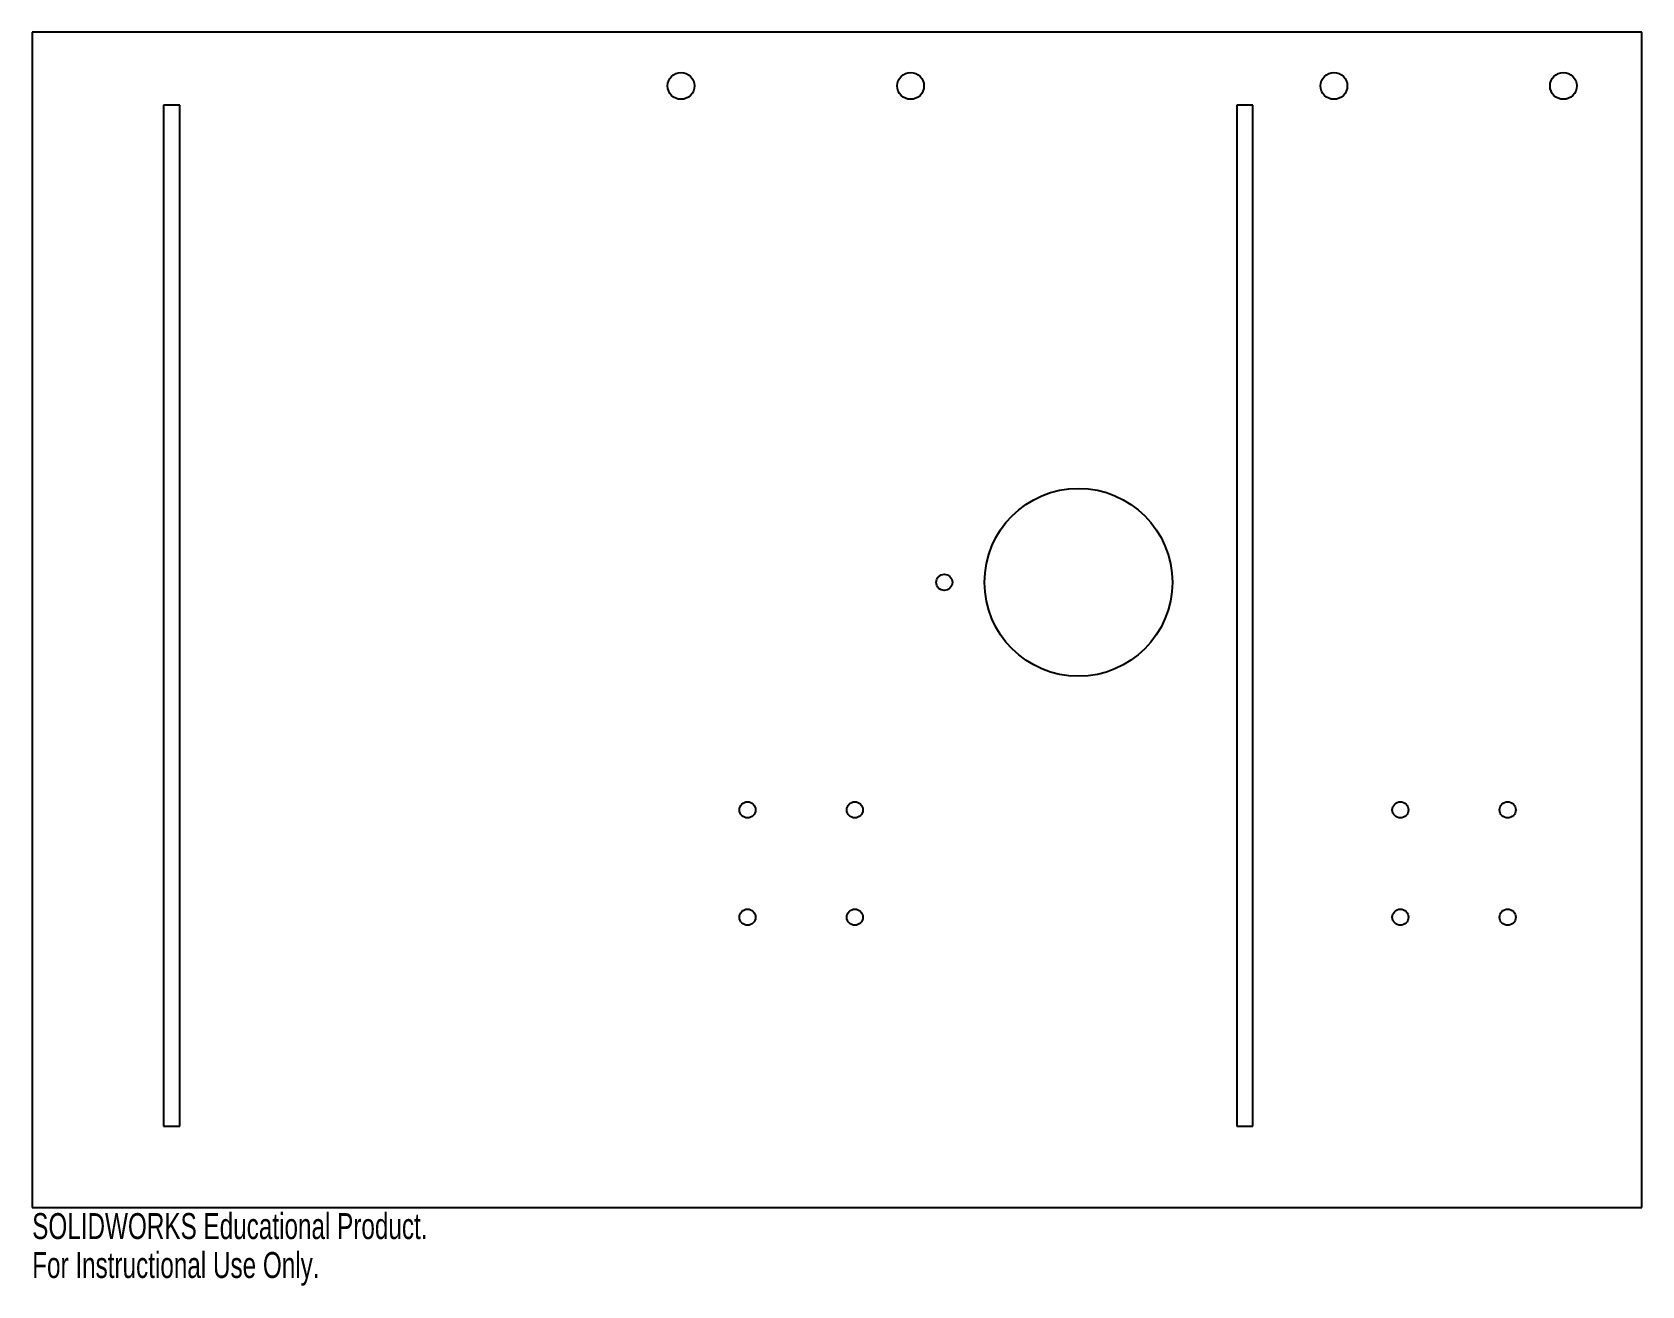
# Model space of a CAD drawing. Header units: millimetres. Extents: x -150 to 150, y -124 to 110.
import ezdxf

# ---------------------------------------------------------------- set-up
doc = ezdxf.new("R2010")
doc.units = ezdxf.units.MM
doc.styles.add('SLDTEXTSTYLE0', font='TXT', dxfattribs={"width": 0.7})

msp = doc.modelspace()

# ---------------------------------------------------------------- linework, layer by layer
at = {"color": 7, "linetype": 'Continuous', "lineweight": 25}
for p, q in [((-150, 109.5), (-150, -109.5)), ((150, 109.5), (-150, 109.5)), ((150, -109.5), (150, 109.5)), ((-125.5, 95.89), (-125.5, -94.29)), ((-122.5, 95.89), (-125.5, 95.89)), ((-122.5, -94.29), (-122.5, 95.89)), ((77.5, 95.89), (74.5, 95.89)), ((74.5, 95.89), (74.5, -94.29)), ((77.5, -94.29), (77.5, 95.89)), ((-125.5, -94.29), (-122.5, -94.29)), ((74.5, -94.29), (77.5, -94.29)), ((-150, -109.5), (150, -109.5))]:
    msp.add_line(p, q, dxfattribs=at)
for centre, radius in [((-29.07, 99.5), 2.5), ((13.71, 99.5), 2.5), ((92.61, 99.5), 2.5), ((135.39, 99.5), 2.5), ((45, 7), 17.5), ((20, 7), 1.5), ((-16.68, -35.39), 1.5), ((3.32, -35.39), 1.5), ((105, -35.39), 1.5), ((125, -35.39), 1.5), ((-16.68, -55.39), 1.5), ((3.32, -55.39), 1.5), ((105, -55.39), 1.5), ((125, -55.39), 1.5)]:
    msp.add_circle(centre, radius, dxfattribs=at)

# ---------------------------------------------------------------- texts
at = {"color": 7, "linetype": 'Continuous', "char_height": 4.8336, "attachment_point": 1, "style": 'SLDTEXTSTYLE0'}
for s, insert in [('SOLIDWORKS Educational Product.', (-150, -110.52)), ('For Instructional Use Only.', (-150, -117.77))]:
    msp.add_mtext(s, dxfattribs=dict(at, insert=insert))

doc.saveas('drawing.dxf')
